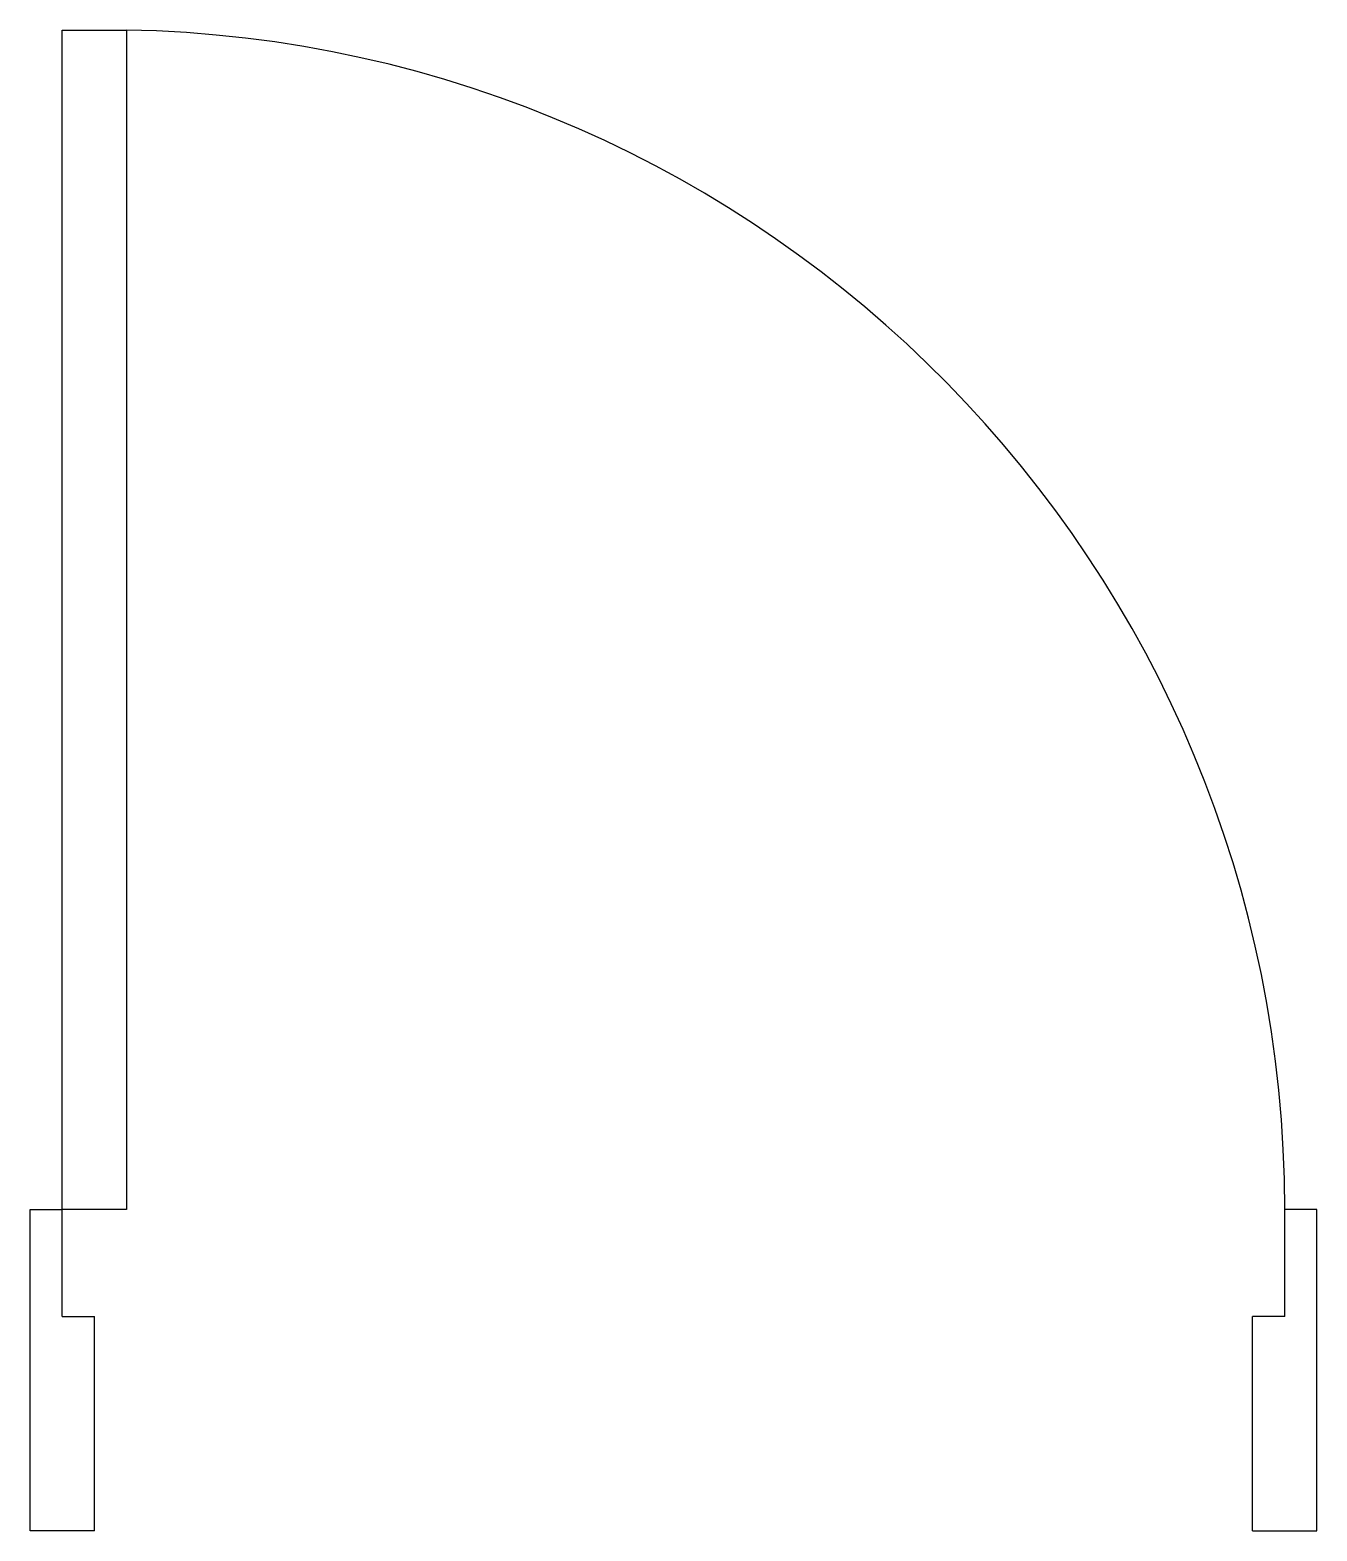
# Model space of a CAD drawing. Extents: x 5.705 to 6.305, y 7.885 to 8.585.
import ezdxf

# ---------------------------------------------------------------- set-up
doc = ezdxf.new("R2010")
doc.units = 0
doc.header["$LTSCALE"] = 0.5
doc.header["$MEASUREMENT"] = 0
doc.layers.get('0').update_dxf_attribs({"linetype": 'CONTINUOUS'})
doc.layers.add('GIRO', color=1, linetype='CONTINUOUS')

msp = doc.modelspace()

# ---------------------------------------------------------------- linework, layer by layer
for p, q in [((5.71986, 8.03463), (5.71986, 8.58463)), ((5.71986, 8.58463), (5.74986, 8.58463)), ((5.74986, 8.58463), (5.74986, 8.03463)), ((5.70486, 8.03463), (5.71986, 8.03463)), ((5.70486, 7.88463), (5.70486, 8.03463)), ((5.70486, 8.03463), (5.71986, 8.03463)), ((5.71986, 7.98463), (5.71986, 8.03463)), ((5.74986, 8.03463), (5.71986, 8.03463)), ((6.30486, 8.03463), (6.28986, 8.03463)), ((6.28986, 7.98463), (6.28986, 8.03463)), ((6.30486, 7.88463), (6.30486, 8.03463)), ((5.71986, 7.98463), (5.73486, 7.98463)), ((5.73486, 7.88463), (5.73486, 7.98463)), ((6.28986, 7.98463), (6.27486, 7.98463)), ((6.27486, 7.88463), (6.27486, 7.98463)), ((5.73486, 7.88463), (5.70486, 7.88463)), ((6.27486, 7.88463), (6.30486, 7.88463))]:
    msp.add_line(p, q)
at = {"layer": 'GIRO'}
msp.add_arc((5.73977, 8.03463), 0.55009, 0, 88.94873, dxfattribs=at)

doc.saveas('drawing.dxf')
